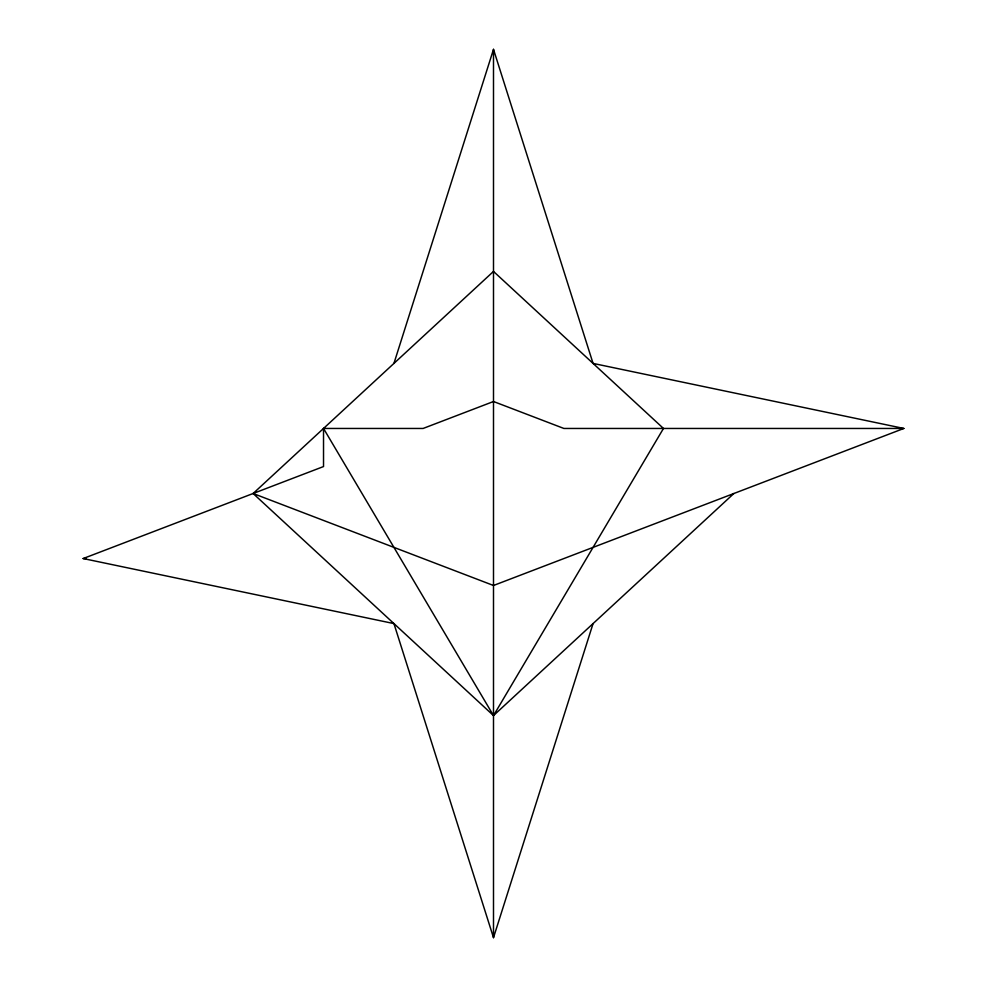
<?xml version="1.0" encoding="UTF-8"?>
<svg xmlns="http://www.w3.org/2000/svg" width="987" height="987" viewBox="0 0 987 987"><rect width="100%" height="100%" fill="white"/><g stroke="black" fill="none" stroke-linecap="round" stroke-linejoin="round"><path stroke-width="1.48" d="M393.936 363.413L493.5 49.35L593.064 363.413L903.845 428.457L493.5 585.488L253.128 493.5L493.5 271.425L663.474 428.457L493.5 715.575L253.128 493.5M903.845 428.457L563.898 428.457L493.5 401.512L423.102 428.457L323.526 428.457L323.526 466.555L83.155 558.543L393.936 623.587L493.5 937.65L593.064 623.587M733.872 493.5L493.5 715.575L323.526 428.457M83.155 558.543L86.239 558.543M493.5 49.35L493.5 937.65"/></g></svg>
